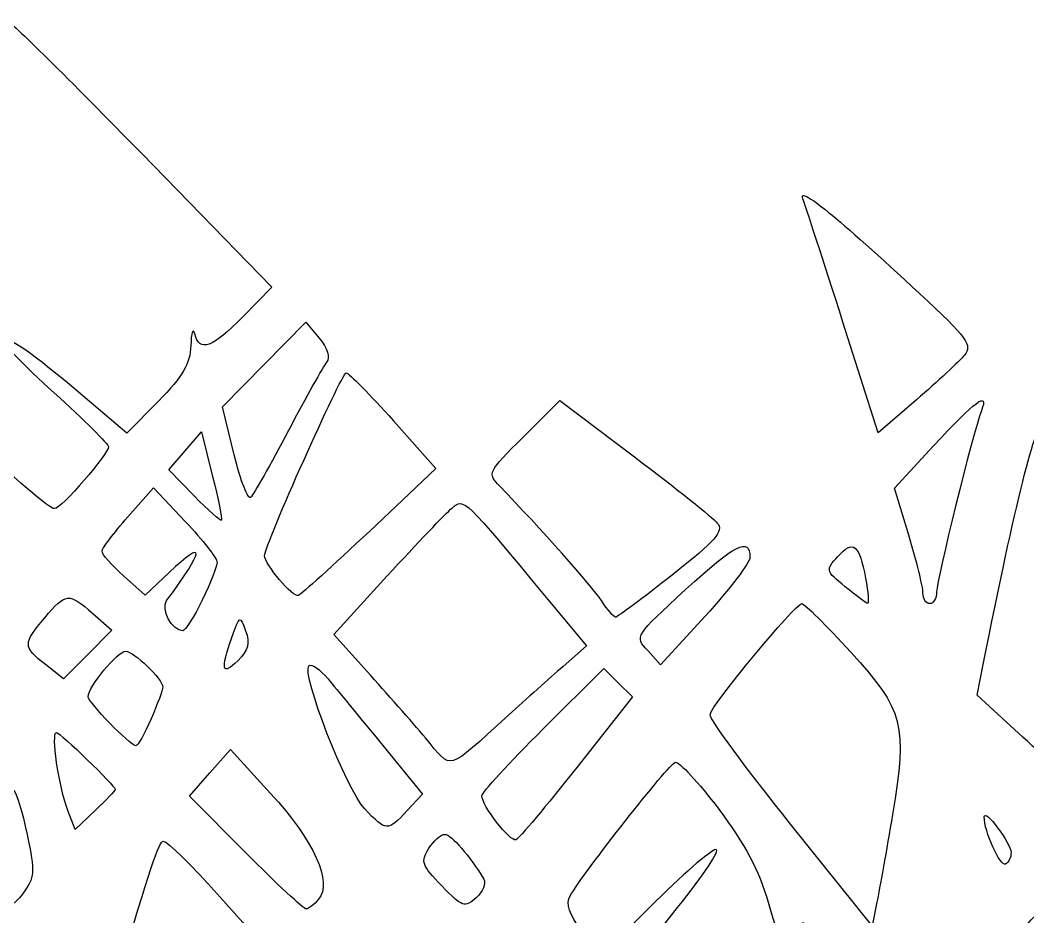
# Model space of a CAD drawing. Header units: centimetres. Extents: x -52 to 49, y -21 to 24.
# Drawn here: x -7.488 to -3.56, y -12.704 to -9.207 of the extents above; entities that cross this region are included whole.
import ezdxf

# ---------------------------------------------------------------- set-up
doc = ezdxf.new("R2010")
doc.units = ezdxf.units.CM
doc.header["$MEASUREMENT"] = 0
doc.layers.add('Layer 1', color=7, linetype='Continuous')

msp = doc.modelspace()

# ---------------------------------------------------------------- linework, layer by layer
at = {"layer": 'Layer 1'}
for points, knots in [([(-7.23842, -11.0019), (-7.18636, -10.94107), (-7.14375, -10.88251), (-7.14375, -10.87175), (-7.14375, -10.87175), (-7.14375, -10.861), (-7.23915, -10.76606), (-7.35575, -10.66077), (-7.35575, -10.66077), (-7.47235, -10.55549), (-7.56202, -10.46361), (-7.55501, -10.4566), (-7.55501, -10.4566), (-7.53695, -10.43854), (-7.44173, -10.50462), (-7.24375, -10.67257), (-7.24375, -10.67257), (-7.24375, -10.67257), (-7.07227, -10.81805), (-7.07227, -10.81805), (-7.07227, -10.81805), (-7.07227, -10.81805), (-6.94926, -10.69316), (-6.94926, -10.69316), (-6.94926, -10.69316), (-6.85348, -10.59592), (-6.82557, -10.54797), (-6.82318, -10.47657), (-6.82318, -10.47657), (-6.82149, -10.42614), (-6.81467, -10.40571), (-6.80801, -10.43118), (-6.80801, -10.43118), (-6.78898, -10.50402), (-6.74023, -10.48644), (-6.61919, -10.36312), (-6.61919, -10.36312), (-6.61919, -10.36312), (-6.50695, -10.24875), (-6.50695, -10.24875), (-6.50695, -10.24875), (-6.50695, -10.24875), (-7.01425, -9.72812), (-7.01425, -9.72812), (-7.01425, -9.72812), (-7.29326, -9.44179), (-7.53047, -9.2075), (-7.54136, -9.2075), (-7.54136, -9.2075), (-7.59091, -9.2075), (-8.44823, -10.1514), (-8.43388, -10.19014), (-8.43388, -10.19014), (-8.42828, -10.20525), (-7.98238, -10.58567), (-7.83689, -10.69946), (-7.83689, -10.69946), (-7.81622, -10.71563), (-7.76678, -10.75882), (-7.72701, -10.79545), (-7.72701, -10.79545), (-7.49504, -11.00914), (-7.37363, -11.1125), (-7.35462, -11.1125), (-7.35462, -11.1125), (-7.34277, -11.1125), (-7.29048, -11.06273), (-7.23842, -11.0019)], [0, 0, 0, 0, 0.0555556, 0.0555556, 0.0555556, 0.0555556, 0.1111111, 0.1111111, 0.1111111, 0.1111111, 0.1666667, 0.1666667, 0.1666667, 0.1666667, 0.2222222, 0.2222222, 0.2222222, 0.2222222, 0.2777778, 0.2777778, 0.2777778, 0.2777778, 0.3333333, 0.3333333, 0.3333333, 0.3333333, 0.3888889, 0.3888889, 0.3888889, 0.3888889, 0.4444444, 0.4444444, 0.4444444, 0.4444444, 0.5, 0.5, 0.5, 0.5, 0.5555556, 0.5555556, 0.5555556, 0.5555556, 0.6111111, 0.6111111, 0.6111111, 0.6111111, 0.6666667, 0.6666667, 0.6666667, 0.6666667, 0.7222222, 0.7222222, 0.7222222, 0.7222222, 0.7777778, 0.7777778, 0.7777778, 0.7777778, 0.8333333, 0.8333333, 0.8333333, 0.8333333, 0.8888889, 0.8888889, 0.8888889, 0.8888889, 1, 1, 1, 1]), ([(-3.80751, -10.51419), (-3.77503, -10.47506), (-3.79446, -10.44831), (-3.98231, -10.27343), (-3.98231, -10.27343), (-4.30352, -9.97441), (-4.45807, -9.84892), (-4.437, -9.90421), (-4.437, -9.90421), (-4.42684, -9.93088), (-4.35651, -10.14718), (-4.2807, -10.38489), (-4.2807, -10.38489), (-4.2807, -10.38489), (-4.14287, -10.81708), (-4.14287, -10.81708), (-4.14287, -10.81708), (-4.14287, -10.81708), (-3.99346, -10.68764), (-3.99346, -10.68764), (-3.99346, -10.68764), (-3.91128, -10.61645), (-3.82761, -10.53839), (-3.80751, -10.51418), (-3.80751, -10.51418), (-3.80751, -10.51418), (-3.80751, -10.51419), (-3.80751, -10.51419)], [0, 0, 0, 0, 0.125, 0.125, 0.125, 0.125, 0.25, 0.25, 0.25, 0.25, 0.375, 0.375, 0.375, 0.375, 0.5, 0.5, 0.5, 0.5, 0.625, 0.625, 0.625, 0.625, 0.75, 0.75, 0.75, 0.75, 1, 1, 1, 1]), ([(-6.44279, -10.80823), (-6.37335, -10.67726), (-6.30603, -10.55676), (-6.29318, -10.54046), (-6.29318, -10.54046), (-6.27861, -10.52196), (-6.28957, -10.48713), (-6.32232, -10.44786), (-6.32232, -10.44786), (-6.32232, -10.44786), (-6.37482, -10.38491), (-6.37482, -10.38491), (-6.37482, -10.38491), (-6.37482, -10.38491), (-6.53728, -10.55012), (-6.53728, -10.55012), (-6.53728, -10.55012), (-6.53728, -10.55012), (-6.69974, -10.71533), (-6.69974, -10.71533), (-6.69974, -10.71533), (-6.69974, -10.71533), (-6.65383, -10.90266), (-6.65383, -10.90266), (-6.65383, -10.90266), (-6.62858, -11.00569), (-6.59918, -11.08017), (-6.58848, -11.06818), (-6.58848, -11.06818), (-6.57779, -11.05619), (-6.51223, -10.93922), (-6.44279, -10.80825), (-6.44279, -10.80825), (-6.44279, -10.80825), (-6.44279, -10.80823), (-6.44279, -10.80823)], [0, 0, 0, 0, 0.1, 0.1, 0.1, 0.1, 0.2, 0.2, 0.2, 0.2, 0.3, 0.3, 0.3, 0.3, 0.4, 0.4, 0.4, 0.4, 0.5, 0.5, 0.5, 0.5, 0.6, 0.6, 0.6, 0.6, 0.7, 0.7, 0.7, 0.7, 0.8, 0.8, 0.8, 0.8, 1, 1, 1, 1]), ([(-6.12557, -11.1998), (-6.12557, -11.1998), (-5.86742, -10.95637), (-5.86742, -10.95637), (-5.86742, -10.95637), (-5.86742, -10.95637), (-6.03319, -10.76985), (-6.03319, -10.76985), (-6.03319, -10.76985), (-6.12436, -10.66727), (-6.20716, -10.58333), (-6.21719, -10.58333), (-6.21719, -10.58333), (-6.23538, -10.58333), (-6.53521, -11.25483), (-6.53521, -11.29557), (-6.53521, -11.29557), (-6.53521, -11.33003), (-6.42552, -11.4597), (-6.40365, -11.45108), (-6.40365, -11.45108), (-6.39269, -11.44676), (-6.26755, -11.33368), (-6.12557, -11.19979), (-6.12557, -11.19979), (-6.12557, -11.19979), (-6.12557, -11.1998), (-6.12557, -11.1998)], [0, 0, 0, 0, 0.125, 0.125, 0.125, 0.125, 0.25, 0.25, 0.25, 0.25, 0.375, 0.375, 0.375, 0.375, 0.5, 0.5, 0.5, 0.5, 0.625, 0.625, 0.625, 0.625, 0.75, 0.75, 0.75, 0.75, 1, 1, 1, 1]), ([(-3.91563, -11.43661), (-3.91537, -11.38855), (-3.77384, -10.81655), (-3.74092, -10.73074), (-3.74092, -10.73074), (-3.71029, -10.65093), (-3.7652, -10.69113), (-3.92772, -10.86753), (-3.92772, -10.86753), (-3.92772, -10.86753), (-4.07987, -11.03267), (-4.07987, -11.03267), (-4.07987, -11.03267), (-4.07987, -11.03267), (-4.02431, -11.21559), (-4.02431, -11.21559), (-4.02431, -11.21559), (-3.99375, -11.3162), (-3.96875, -11.4175), (-3.96875, -11.44071), (-3.96875, -11.44071), (-3.96875, -11.46392), (-3.95684, -11.48291), (-3.94229, -11.48291), (-3.94229, -11.48291), (-3.92774, -11.48291), (-3.91574, -11.46207), (-3.91563, -11.43661)], [0, 0, 0, 0, 0.125, 0.125, 0.125, 0.125, 0.25, 0.25, 0.25, 0.25, 0.375, 0.375, 0.375, 0.375, 0.5, 0.5, 0.5, 0.5, 0.625, 0.625, 0.625, 0.625, 0.75, 0.75, 0.75, 0.75, 1, 1, 1, 1]), ([(-4.94678, -11.37145), (-4.77516, -11.23572), (-4.74443, -11.20038), (-4.77055, -11.16874), (-4.77055, -11.16874), (-4.78795, -11.14766), (-4.93315, -11.03155), (-5.09323, -10.91071), (-5.09323, -10.91071), (-5.09323, -10.91071), (-5.38427, -10.691), (-5.38427, -10.691), (-5.38427, -10.691), (-5.38427, -10.691), (-5.52634, -10.83244), (-5.52634, -10.83244), (-5.52634, -10.83244), (-5.6656, -10.97109), (-5.66743, -10.97489), (-5.61894, -11.02486), (-5.61894, -11.02486), (-5.461, -11.18762), (-5.2593, -11.41441), (-5.22242, -11.47069), (-5.22242, -11.47069), (-5.19894, -11.50652), (-5.17409, -11.53583), (-5.16718, -11.53583), (-5.16718, -11.53583), (-5.16027, -11.53583), (-5.06109, -11.46186), (-4.94677, -11.37144), (-4.94677, -11.37144), (-4.94677, -11.37144), (-4.94678, -11.37145), (-4.94678, -11.37145)], [0, 0, 0, 0, 0.1, 0.1, 0.1, 0.1, 0.2, 0.2, 0.2, 0.2, 0.3, 0.3, 0.3, 0.3, 0.4, 0.4, 0.4, 0.4, 0.5, 0.5, 0.5, 0.5, 0.6, 0.6, 0.6, 0.6, 0.7, 0.7, 0.7, 0.7, 0.8, 0.8, 0.8, 0.8, 1, 1, 1, 1]), ([(-3.07105, -11.85302), (-3.07105, -11.85302), (-2.7732, -11.5352), (-2.7732, -11.5352), (-2.7732, -11.5352), (-2.7732, -11.5352), (-2.85969, -11.4363), (-2.85969, -11.4363), (-2.85969, -11.4363), (-3.057, -11.21067), (-3.47837, -10.76854), (-3.4961, -10.76854), (-3.4961, -10.76854), (-3.52831, -10.76854), (-3.60781, -11.0865), (-3.73418, -11.72073), (-3.73418, -11.72073), (-3.73418, -11.72073), (-3.75784, -11.83948), (-3.75784, -11.83948), (-3.75784, -11.83948), (-3.75784, -11.83948), (-3.57887, -12.00393), (-3.57887, -12.00393), (-3.57887, -12.00393), (-3.48043, -12.09438), (-3.39292, -12.16893), (-3.3844, -12.1696), (-3.3844, -12.1696), (-3.37588, -12.17026), (-3.23487, -12.02781), (-3.07105, -11.85301), (-3.07105, -11.85301), (-3.07105, -11.85301), (-3.07105, -11.85302), (-3.07105, -11.85302)], [0, 0, 0, 0, 0.1, 0.1, 0.1, 0.1, 0.2, 0.2, 0.2, 0.2, 0.3, 0.3, 0.3, 0.3, 0.4, 0.4, 0.4, 0.4, 0.5, 0.5, 0.5, 0.5, 0.6, 0.6, 0.6, 0.6, 0.7, 0.7, 0.7, 0.7, 0.8, 0.8, 0.8, 0.8, 1, 1, 1, 1]), ([(-6.73945, -10.98184), (-6.73945, -10.98184), (-6.78199, -10.81296), (-6.78199, -10.81296), (-6.78199, -10.81296), (-6.78199, -10.81296), (-6.84565, -10.88697), (-6.84565, -10.88697), (-6.84565, -10.88697), (-6.84565, -10.88697), (-6.90931, -10.96098), (-6.90931, -10.96098), (-6.90931, -10.96098), (-6.90931, -10.96098), (-6.80997, -11.06271), (-6.80997, -11.06271), (-6.80997, -11.06271), (-6.75533, -11.11866), (-6.70754, -11.16135), (-6.70377, -11.15758), (-6.70377, -11.15758), (-6.7, -11.1538), (-6.71605, -11.07472), (-6.73945, -10.98184)], [0, 0, 0, 0, 0.1428571, 0.1428571, 0.1428571, 0.1428571, 0.2857143, 0.2857143, 0.2857143, 0.2857143, 0.4285714, 0.4285714, 0.4285714, 0.4285714, 0.5714286, 0.5714286, 0.5714286, 0.5714286, 0.7142857, 0.7142857, 0.7142857, 0.7142857, 1, 1, 1, 1]), ([(-6.77861, -11.46898), (-6.74661, -11.40311), (-6.72042, -11.33677), (-6.72042, -11.32155), (-6.72042, -11.32155), (-6.72042, -11.30634), (-6.77633, -11.23484), (-6.84466, -11.16267), (-6.84466, -11.16267), (-6.84466, -11.16267), (-6.9689, -11.03145), (-6.9689, -11.03145), (-6.9689, -11.03145), (-6.9689, -11.03145), (-7.06843, -11.14473), (-7.06843, -11.14473), (-7.06843, -11.14473), (-7.12317, -11.20704), (-7.16847, -11.26711), (-7.16909, -11.27823), (-7.16909, -11.27823), (-7.1697, -11.28935), (-7.13211, -11.3325), (-7.08554, -11.37411), (-7.08554, -11.37411), (-7.08554, -11.37411), (-7.00086, -11.44977), (-7.00086, -11.44977), (-7.00086, -11.44977), (-7.00086, -11.44977), (-6.90774, -11.36192), (-6.90774, -11.36192), (-6.90774, -11.36192), (-6.76419, -11.22649), (-6.76791, -11.26878), (-6.91733, -11.47117), (-6.91733, -11.47117), (-6.9415, -11.50391), (-6.89635, -11.58874), (-6.85475, -11.58874), (-6.85475, -11.58874), (-6.84488, -11.58874), (-6.81062, -11.53484), (-6.77862, -11.46897), (-6.77862, -11.46897), (-6.77862, -11.46897), (-6.77861, -11.46898), (-6.77861, -11.46898)], [0, 0, 0, 0, 0.0769231, 0.0769231, 0.0769231, 0.0769231, 0.1538462, 0.1538462, 0.1538462, 0.1538462, 0.2307692, 0.2307692, 0.2307692, 0.2307692, 0.3076923, 0.3076923, 0.3076923, 0.3076923, 0.3846154, 0.3846154, 0.3846154, 0.3846154, 0.4615385, 0.4615385, 0.4615385, 0.4615385, 0.5384615, 0.5384615, 0.5384615, 0.5384615, 0.6153846, 0.6153846, 0.6153846, 0.6153846, 0.6923077, 0.6923077, 0.6923077, 0.6923077, 0.7692308, 0.7692308, 0.7692308, 0.7692308, 0.8461538, 0.8461538, 0.8461538, 0.8461538, 1, 1, 1, 1]), ([(-5.58341, -11.91662), (-5.51754, -11.85684), (-5.42245, -11.77192), (-5.3721, -11.72792), (-5.3721, -11.72792), (-5.3721, -11.72792), (-5.28056, -11.6479), (-5.28056, -11.6479), (-5.28056, -11.6479), (-5.28056, -11.6479), (-5.43094, -11.46619), (-5.43094, -11.46619), (-5.43094, -11.46619), (-5.76139, -11.06689), (-5.75732, -11.07077), (-5.80474, -11.11012), (-5.80474, -11.11012), (-5.82857, -11.1299), (-5.94206, -11.24904), (-6.05694, -11.37487), (-6.05694, -11.37487), (-6.05694, -11.37487), (-6.26581, -11.60366), (-6.26581, -11.60366), (-6.26581, -11.60366), (-6.26581, -11.60366), (-6.13484, -11.74834), (-6.13484, -11.74834), (-6.13484, -11.74834), (-6.06281, -11.82791), (-5.961, -11.94394), (-5.90859, -12.00617), (-5.90859, -12.00617), (-5.80068, -12.13431), (-5.83311, -12.14324), (-5.5834, -11.91662), (-5.5834, -11.91662), (-5.5834, -11.91662), (-5.58341, -11.91662), (-5.58341, -11.91662)], [0, 0, 0, 0, 0.0909091, 0.0909091, 0.0909091, 0.0909091, 0.1818182, 0.1818182, 0.1818182, 0.1818182, 0.2727273, 0.2727273, 0.2727273, 0.2727273, 0.3636364, 0.3636364, 0.3636364, 0.3636364, 0.4545455, 0.4545455, 0.4545455, 0.4545455, 0.5454545, 0.5454545, 0.5454545, 0.5454545, 0.6363636, 0.6363636, 0.6363636, 0.6363636, 0.7272727, 0.7272727, 0.7272727, 0.7272727, 0.8181818, 0.8181818, 0.8181818, 0.8181818, 1, 1, 1, 1]), ([(-4.64344, -11.30163), (-4.64344, -11.22177), (-4.70125, -11.25095), (-4.89451, -11.42837), (-4.89451, -11.42837), (-5.09232, -11.60997), (-5.09258, -11.61038), (-5.04205, -11.6662), (-5.04205, -11.6662), (-5.04205, -11.6662), (-4.99144, -11.72212), (-4.99144, -11.72212), (-4.99144, -11.72212), (-4.99144, -11.72212), (-4.81744, -11.53147), (-4.81744, -11.53147), (-4.81744, -11.53147), (-4.72174, -11.42661), (-4.64344, -11.32318), (-4.64344, -11.30162), (-4.64344, -11.30162), (-4.64344, -11.30162), (-4.64344, -11.30163), (-4.64344, -11.30163)], [0, 0, 0, 0, 0.1428571, 0.1428571, 0.1428571, 0.1428571, 0.2857143, 0.2857143, 0.2857143, 0.2857143, 0.4285714, 0.4285714, 0.4285714, 0.4285714, 0.5714286, 0.5714286, 0.5714286, 0.5714286, 0.7142857, 0.7142857, 0.7142857, 0.7142857, 1, 1, 1, 1]), ([(-4.19276, -11.3837), (-4.21706, -11.25149), (-4.24068, -11.23274), (-4.30015, -11.29845), (-4.30015, -11.29845), (-4.34912, -11.35255), (-4.3487, -11.35429), (-4.27174, -11.41718), (-4.27174, -11.41718), (-4.22879, -11.45229), (-4.18934, -11.48144), (-4.18408, -11.48196), (-4.18408, -11.48196), (-4.17882, -11.48249), (-4.18273, -11.43826), (-4.19275, -11.38369), (-4.19275, -11.38369), (-4.19275, -11.38369), (-4.19276, -11.3837), (-4.19276, -11.3837)], [0, 0, 0, 0, 0.1666667, 0.1666667, 0.1666667, 0.1666667, 0.3333333, 0.3333333, 0.3333333, 0.3333333, 0.5, 0.5, 0.5, 0.5, 0.6666667, 0.6666667, 0.6666667, 0.6666667, 1, 1, 1, 1]), ([(-7.20476, -11.52117), (-7.29934, -11.43872), (-7.31014, -11.43968), (-7.39275, -11.53786), (-7.39275, -11.53786), (-7.47808, -11.63926), (-7.4779, -11.65118), (-7.39008, -11.72027), (-7.39008, -11.72027), (-7.39008, -11.72027), (-7.31891, -11.77625), (-7.31891, -11.77625), (-7.31891, -11.77625), (-7.31891, -11.77625), (-7.22472, -11.68107), (-7.22472, -11.68107), (-7.22472, -11.68107), (-7.22472, -11.68107), (-7.13053, -11.58589), (-7.13053, -11.58589), (-7.13053, -11.58589), (-7.13053, -11.58589), (-7.20477, -11.52117), (-7.20477, -11.52117), (-7.20477, -11.52117), (-7.20477, -11.52117), (-7.20476, -11.52117), (-7.20476, -11.52117)], [0, 0, 0, 0, 0.125, 0.125, 0.125, 0.125, 0.25, 0.25, 0.25, 0.25, 0.375, 0.375, 0.375, 0.375, 0.5, 0.5, 0.5, 0.5, 0.625, 0.625, 0.625, 0.625, 0.75, 0.75, 0.75, 0.75, 1, 1, 1, 1]), ([(-4.08735, -12.30485), (-4.02845, -11.95665), (-4.04339, -11.89865), (-4.25041, -11.67183), (-4.25041, -11.67183), (-4.34524, -11.56792), (-4.43106, -11.48291), (-4.44112, -11.48291), (-4.44112, -11.48291), (-4.46712, -11.48291), (-4.79525, -11.87997), (-4.79904, -11.91602), (-4.79904, -11.91602), (-4.80076, -11.93247), (-4.65931, -12.12452), (-4.48469, -12.3428), (-4.48469, -12.3428), (-4.48469, -12.3428), (-4.16719, -12.73968), (-4.16719, -12.73968), (-4.16719, -12.73968), (-4.16719, -12.73968), (-4.14838, -12.64708), (-4.14838, -12.64708), (-4.14838, -12.64708), (-4.13803, -12.59615), (-4.11057, -12.44214), (-4.08735, -12.30485)], [0, 0, 0, 0, 0.125, 0.125, 0.125, 0.125, 0.25, 0.25, 0.25, 0.25, 0.375, 0.375, 0.375, 0.375, 0.5, 0.5, 0.5, 0.5, 0.625, 0.625, 0.625, 0.625, 0.75, 0.75, 0.75, 0.75, 1, 1, 1, 1]), ([(-6.60936, -11.58887), (-6.63207, -11.52749), (-6.63313, -11.52799), (-6.66324, -11.61436), (-6.66324, -11.61436), (-6.70761, -11.74163), (-6.70126, -11.76656), (-6.64007, -11.70537), (-6.64007, -11.70537), (-6.5985, -11.6638), (-6.59148, -11.63718), (-6.60935, -11.58887), (-6.60935, -11.58887), (-6.60935, -11.58887), (-6.60936, -11.58887), (-6.60936, -11.58887)], [0, 0, 0, 0, 0.2, 0.2, 0.2, 0.2, 0.4, 0.4, 0.4, 0.4, 0.6, 0.6, 0.6, 0.6, 1, 1, 1, 1]), ([(-6.97801, -11.93253), (-6.95275, -11.87422), (-6.93208, -11.81844), (-6.93208, -11.80856), (-6.93208, -11.80856), (-6.93208, -11.77787), (-7.04551, -11.66813), (-7.07724, -11.66813), (-7.07724, -11.66813), (-7.1081, -11.66813), (-7.2231, -11.80806), (-7.22315, -11.84565), (-7.22315, -11.84565), (-7.22318, -11.86754), (-7.06115, -12.03471), (-7.03754, -12.03714), (-7.03754, -12.03714), (-7.03006, -12.03791), (-7.00327, -11.99084), (-6.97801, -11.93253)], [0, 0, 0, 0, 0.1666667, 0.1666667, 0.1666667, 0.1666667, 0.3333333, 0.3333333, 0.3333333, 0.3333333, 0.5, 0.5, 0.5, 0.5, 0.6666667, 0.6666667, 0.6666667, 0.6666667, 1, 1, 1, 1]), ([(-5.98046, -12.29083), (-5.98046, -12.29083), (-5.9192, -12.22562), (-5.9192, -12.22562), (-5.9192, -12.22562), (-5.9192, -12.22562), (-6.07507, -12.03545), (-6.07507, -12.03545), (-6.07507, -12.03545), (-6.1608, -11.93085), (-6.25666, -11.81435), (-6.2881, -11.77655), (-6.2881, -11.77655), (-6.31954, -11.73875), (-6.35304, -11.71553), (-6.36256, -11.72496), (-6.36256, -11.72496), (-6.39328, -11.75539), (-6.21693, -12.20818), (-6.1451, -12.28329), (-6.1451, -12.28329), (-6.06028, -12.37198), (-6.05685, -12.37214), (-5.98047, -12.29084), (-5.98047, -12.29084), (-5.98047, -12.29084), (-5.98046, -12.29083), (-5.98046, -12.29083)], [0, 0, 0, 0, 0.125, 0.125, 0.125, 0.125, 0.25, 0.25, 0.25, 0.25, 0.375, 0.375, 0.375, 0.375, 0.5, 0.5, 0.5, 0.5, 0.625, 0.625, 0.625, 0.625, 0.75, 0.75, 0.75, 0.75, 1, 1, 1, 1]), ([(-5.31783, -12.12126), (-5.31783, -12.12126), (-5.10123, -11.8468), (-5.10123, -11.8468), (-5.10123, -11.8468), (-5.10123, -11.8468), (-5.15685, -11.79118), (-5.15685, -11.79118), (-5.15685, -11.79118), (-5.15685, -11.79118), (-5.21247, -11.73556), (-5.21247, -11.73556), (-5.21247, -11.73556), (-5.21247, -11.73556), (-5.45051, -11.97249), (-5.45051, -11.97249), (-5.45051, -11.97249), (-5.58143, -12.1028), (-5.68854, -12.21974), (-5.68854, -12.23235), (-5.68854, -12.23235), (-5.68854, -12.27048), (-5.57881, -12.41213), (-5.55584, -12.40365), (-5.55584, -12.40365), (-5.54406, -12.3993), (-5.43696, -12.27223), (-5.31783, -12.12127), (-5.31783, -12.12127), (-5.31783, -12.12127), (-5.31783, -12.12126), (-5.31783, -12.12126)], [0, 0, 0, 0, 0.1111111, 0.1111111, 0.1111111, 0.1111111, 0.2222222, 0.2222222, 0.2222222, 0.2222222, 0.3333333, 0.3333333, 0.3333333, 0.3333333, 0.4444444, 0.4444444, 0.4444444, 0.4444444, 0.5555556, 0.5555556, 0.5555556, 0.5555556, 0.6666667, 0.6666667, 0.6666667, 0.6666667, 0.7777778, 0.7777778, 0.7777778, 0.7777778, 1, 1, 1, 1]), ([(-7.11729, -12.20767), (-7.11729, -12.19361), (-7.33227, -11.98563), (-7.34681, -11.98563), (-7.34681, -11.98563), (-7.36846, -11.98563), (-7.33778, -12.19711), (-7.30276, -12.28921), (-7.30276, -12.28921), (-7.30276, -12.28921), (-7.27424, -12.36422), (-7.27424, -12.36422), (-7.27424, -12.36422), (-7.27424, -12.36422), (-7.19576, -12.28904), (-7.19576, -12.28904), (-7.19576, -12.28904), (-7.1526, -12.24769), (-7.11728, -12.21108), (-7.11728, -12.20767), (-7.11728, -12.20767), (-7.11728, -12.20767), (-7.11729, -12.20767), (-7.11729, -12.20767)], [0, 0, 0, 0, 0.1428571, 0.1428571, 0.1428571, 0.1428571, 0.2857143, 0.2857143, 0.2857143, 0.2857143, 0.4285714, 0.4285714, 0.4285714, 0.4285714, 0.5714286, 0.5714286, 0.5714286, 0.5714286, 0.7142857, 0.7142857, 0.7142857, 0.7142857, 1, 1, 1, 1]), ([(-6.32514, -12.63578), (-6.26961, -12.56887), (-6.34245, -12.40787), (-6.51186, -12.22307), (-6.51186, -12.22307), (-6.51186, -12.22307), (-6.66891, -12.05176), (-6.66891, -12.05176), (-6.66891, -12.05176), (-6.66891, -12.05176), (-6.74873, -12.14265), (-6.74873, -12.14265), (-6.74873, -12.14265), (-6.74873, -12.14265), (-6.82855, -12.23354), (-6.82855, -12.23354), (-6.82855, -12.23354), (-6.82855, -12.23354), (-6.6097, -12.45353), (-6.6097, -12.45353), (-6.6097, -12.45353), (-6.48933, -12.57452), (-6.38312, -12.67352), (-6.37366, -12.67352), (-6.37366, -12.67352), (-6.36421, -12.67352), (-6.34237, -12.65653), (-6.32514, -12.63576), (-6.32514, -12.63576), (-6.32514, -12.63576), (-6.32514, -12.63578), (-6.32514, -12.63578)], [0, 0, 0, 0, 0.1111111, 0.1111111, 0.1111111, 0.1111111, 0.2222222, 0.2222222, 0.2222222, 0.2222222, 0.3333333, 0.3333333, 0.3333333, 0.3333333, 0.4444444, 0.4444444, 0.4444444, 0.4444444, 0.5555556, 0.5555556, 0.5555556, 0.5555556, 0.6666667, 0.6666667, 0.6666667, 0.6666667, 0.7777778, 0.7777778, 0.7777778, 0.7777778, 1, 1, 1, 1]), ([(-4.48719, -13.55321), (-4.42033, -13.46222), (-4.36563, -13.37378), (-4.36563, -13.35668), (-4.36563, -13.35668), (-4.36563, -13.33958), (-4.40106, -13.21162), (-4.44436, -13.07233), (-4.44436, -13.07233), (-4.48766, -12.93303), (-4.54516, -12.74162), (-4.57213, -12.64697), (-4.57213, -12.64697), (-4.60628, -12.52713), (-4.66473, -12.41713), (-4.7646, -12.28474), (-4.7646, -12.28474), (-4.84348, -12.18017), (-4.91993, -12.09768), (-4.93448, -12.10144), (-4.93448, -12.10144), (-4.95943, -12.10787), (-5.29335, -12.53255), (-5.3445, -12.6229), (-5.3445, -12.6229), (-5.36134, -12.65265), (-5.34797, -12.69337), (-5.29852, -12.76288), (-5.29852, -12.76288), (-5.29852, -12.76288), (-5.22878, -12.8609), (-5.22878, -12.8609), (-5.22878, -12.8609), (-5.22878, -12.8609), (-5.00968, -12.64294), (-5.00968, -12.64294), (-5.00968, -12.64294), (-4.88918, -12.52306), (-4.78272, -12.43285), (-4.7731, -12.44247), (-4.7731, -12.44247), (-4.76349, -12.45208), (-4.84051, -12.56427), (-4.94427, -12.69177), (-4.94427, -12.69177), (-5.04803, -12.81927), (-5.13292, -12.94015), (-5.13292, -12.96039), (-5.13292, -12.96039), (-5.13292, -12.98063), (-5.09173, -13.0533), (-5.0414, -13.12187), (-5.0414, -13.12187), (-4.99106, -13.19044), (-4.8773, -13.35708), (-4.78859, -13.49217), (-4.78859, -13.49217), (-4.69988, -13.62726), (-4.62313, -13.73349), (-4.61803, -13.72823), (-4.61803, -13.72823), (-4.61293, -13.72297), (-4.55405, -13.64421), (-4.48719, -13.55322), (-4.48719, -13.55322), (-4.48719, -13.55322), (-4.48719, -13.55321), (-4.48719, -13.55321)], [0, 0, 0, 0, 0.0555556, 0.0555556, 0.0555556, 0.0555556, 0.1111111, 0.1111111, 0.1111111, 0.1111111, 0.1666667, 0.1666667, 0.1666667, 0.1666667, 0.2222222, 0.2222222, 0.2222222, 0.2222222, 0.2777778, 0.2777778, 0.2777778, 0.2777778, 0.3333333, 0.3333333, 0.3333333, 0.3333333, 0.3888889, 0.3888889, 0.3888889, 0.3888889, 0.4444444, 0.4444444, 0.4444444, 0.4444444, 0.5, 0.5, 0.5, 0.5, 0.5555556, 0.5555556, 0.5555556, 0.5555556, 0.6111111, 0.6111111, 0.6111111, 0.6111111, 0.6666667, 0.6666667, 0.6666667, 0.6666667, 0.7222222, 0.7222222, 0.7222222, 0.7222222, 0.7777778, 0.7777778, 0.7777778, 0.7777778, 0.8333333, 0.8333333, 0.8333333, 0.8333333, 0.8888889, 0.8888889, 0.8888889, 0.8888889, 1, 1, 1, 1]), ([(-7.47979, -12.61563), (-7.43061, -12.54951), (-7.42929, -12.5331), (-7.46107, -12.38335), (-7.46107, -12.38335), (-7.47988, -12.29472), (-7.50317, -12.21732), (-7.51283, -12.21135), (-7.51283, -12.21135), (-7.53715, -12.19632), (-7.8159, -12.56584), (-7.79557, -12.58617), (-7.79557, -12.58617), (-7.74371, -12.63803), (-7.62626, -12.69649), (-7.58297, -12.692), (-7.58297, -12.692), (-7.55533, -12.68913), (-7.5089, -12.65477), (-7.47979, -12.61564), (-7.47979, -12.61564), (-7.47979, -12.61564), (-7.47979, -12.61563), (-7.47979, -12.61563)], [0, 0, 0, 0, 0.1428571, 0.1428571, 0.1428571, 0.1428571, 0.2857143, 0.2857143, 0.2857143, 0.2857143, 0.4285714, 0.4285714, 0.4285714, 0.4285714, 0.5714286, 0.5714286, 0.5714286, 0.5714286, 0.7142857, 0.7142857, 0.7142857, 0.7142857, 1, 1, 1, 1]), ([(-3.62538, -12.4537), (-3.62609, -12.4161), (-3.72919, -12.27895), (-3.73004, -12.31448), (-3.73004, -12.31448), (-3.73134, -12.36873), (-3.6667, -12.51111), (-3.64645, -12.4986), (-3.64645, -12.4986), (-3.63454, -12.49124), (-3.62506, -12.47104), (-3.62538, -12.45371), (-3.62538, -12.45371), (-3.62538, -12.45371), (-3.62538, -12.4537), (-3.62538, -12.4537)], [0, 0, 0, 0, 0.2, 0.2, 0.2, 0.2, 0.4, 0.4, 0.4, 0.4, 0.6, 0.6, 0.6, 0.6, 1, 1, 1, 1]), ([(-6.53617, -12.84159), (-6.53511, -12.80813), (-6.89896, -12.40896), (-6.93052, -12.40896), (-6.93052, -12.40896), (-6.94679, -12.40896), (-6.98532, -12.52416), (-7.1039, -12.9273), (-7.1039, -12.9273), (-7.11655, -12.9703), (-7.09068, -12.99704), (-6.94827, -13.08815), (-6.94827, -13.08815), (-6.94827, -13.08815), (-6.81894, -13.17089), (-6.81894, -13.17089), (-6.81894, -13.17089), (-6.81894, -13.17089), (-6.67803, -13.02144), (-6.67803, -13.02144), (-6.67803, -13.02144), (-6.60053, -12.93924), (-6.53669, -12.85831), (-6.53616, -12.8416), (-6.53616, -12.8416), (-6.53616, -12.8416), (-6.53617, -12.84159), (-6.53617, -12.84159)], [0, 0, 0, 0, 0.125, 0.125, 0.125, 0.125, 0.25, 0.25, 0.25, 0.25, 0.375, 0.375, 0.375, 0.375, 0.5, 0.5, 0.5, 0.5, 0.625, 0.625, 0.625, 0.625, 0.75, 0.75, 0.75, 0.75, 1, 1, 1, 1]), ([(-5.68085, -12.55756), (-5.73444, -12.46723), (-5.80792, -12.3825), (-5.83267, -12.3825), (-5.83267, -12.3825), (-5.84826, -12.3825), (-5.87677, -12.40771), (-5.89601, -12.43853), (-5.89601, -12.43853), (-5.92742, -12.48883), (-5.92217, -12.50368), (-5.84457, -12.58373), (-5.84457, -12.58373), (-5.76393, -12.66693), (-5.75497, -12.67003), (-5.71073, -12.62999), (-5.71073, -12.62999), (-5.68465, -12.60639), (-5.6712, -12.57379), (-5.68084, -12.55755), (-5.68084, -12.55755), (-5.68084, -12.55755), (-5.68085, -12.55756), (-5.68085, -12.55756)], [0, 0, 0, 0, 0.1428571, 0.1428571, 0.1428571, 0.1428571, 0.2857143, 0.2857143, 0.2857143, 0.2857143, 0.4285714, 0.4285714, 0.4285714, 0.4285714, 0.5714286, 0.5714286, 0.5714286, 0.5714286, 0.7142857, 0.7142857, 0.7142857, 0.7142857, 1, 1, 1, 1]), ([(-3.44376, -12.86403), (-3.36549, -12.76521), (-3.36519, -12.76355), (-3.4136, -12.69937), (-3.4136, -12.69937), (-3.4136, -12.69937), (-3.4625, -12.63454), (-3.4625, -12.63454), (-3.4625, -12.63454), (-3.4625, -12.63454), (-3.53042, -12.69834), (-3.53042, -12.69834), (-3.53042, -12.69834), (-3.57933, -12.74429), (-3.59833, -12.78923), (-3.59833, -12.85895), (-3.59833, -12.85895), (-3.59833, -13.02134), (-3.56911, -13.0223), (-3.44376, -12.86402), (-3.44376, -12.86402), (-3.44376, -12.86402), (-3.44376, -12.86403), (-3.44376, -12.86403)], [0, 0, 0, 0, 0.1428571, 0.1428571, 0.1428571, 0.1428571, 0.2857143, 0.2857143, 0.2857143, 0.2857143, 0.4285714, 0.4285714, 0.4285714, 0.4285714, 0.5714286, 0.5714286, 0.5714286, 0.5714286, 0.7142857, 0.7142857, 0.7142857, 0.7142857, 1, 1, 1, 1]), ([(-4.3026, -12.89561), (-4.46728, -12.65651), (-4.48555, -12.67329), (-4.34963, -12.9388), (-4.34963, -12.9388), (-4.23832, -13.15625), (-4.2201, -13.17958), (-4.21216, -13.11485), (-4.21216, -13.11485), (-4.20566, -13.0619), (-4.23193, -12.99822), (-4.3026, -12.89561)], [0, 0, 0, 0, 0.25, 0.25, 0.25, 0.25, 0.5, 0.5, 0.5, 0.5, 1, 1, 1, 1])]:
    msp.add_open_spline(points, degree=3, knots=knots, dxfattribs=at)

doc.saveas('drawing.dxf')
